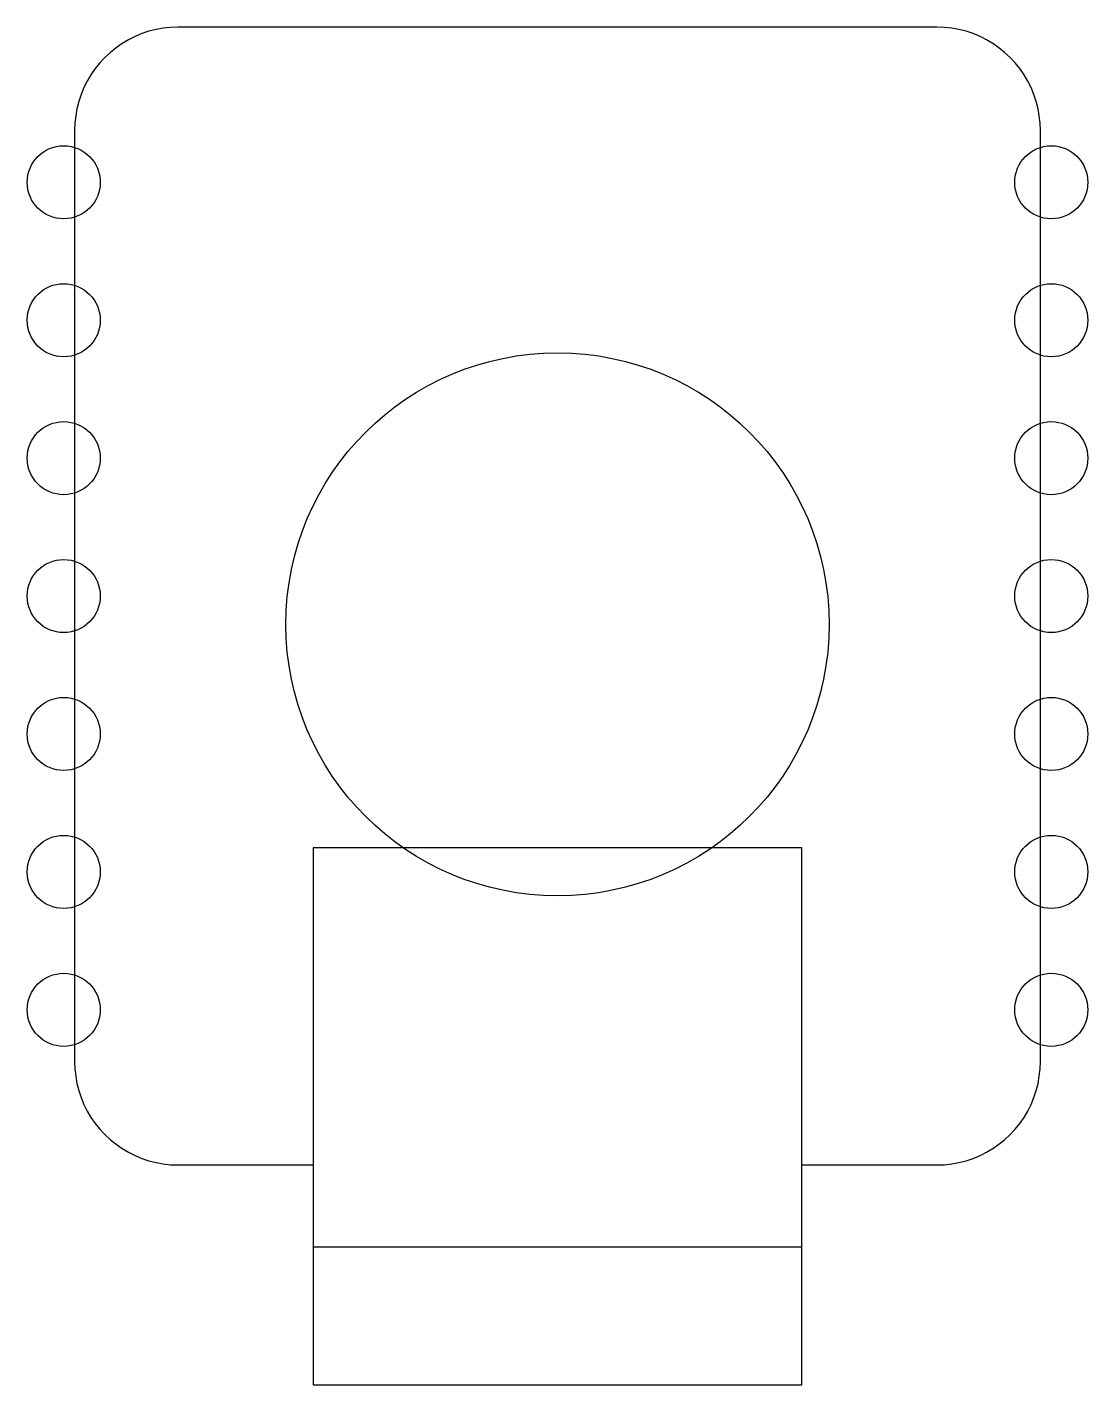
# Model space of a CAD drawing. Header units: millimetres. Extents: x 32.8 to 52.3, y -35.2 to -10.2.
import ezdxf

# ---------------------------------------------------------------- set-up
doc = ezdxf.new("R2010")
doc.units = ezdxf.units.MM
doc.layers.add('kicad', color=131, linetype='Continuous', true_color=0x8afff2)
doc.layers.add('mcu', color=240, linetype='Continuous', true_color=0xff005c)

msp = doc.modelspace()

# ---------------------------------------------------------------- linework, layer by layer
at = {"layer": 'kicad'}
msp.add_circle((42.528, -21.216), 5, dxfattribs=at)
at = {"layer": 'mcu'}
for points in [[(33.638, -12.123), (33.638, -29.268), (33.643, -29.405), (33.658, -29.539), (33.681, -29.671), (33.714, -29.804), (33.757, -29.933), (33.811, -30.06), (33.872, -30.179), (33.94, -30.296), (34.019, -30.408), (34.103, -30.515), (34.197, -30.614), (34.296, -30.708), (34.403, -30.792), (34.514, -30.87), (34.631, -30.939), (34.751, -31), (34.878, -31.053), (35.007, -31.096), (35.139, -31.129), (35.271, -31.152), (35.406, -31.168), (35.543, -31.173), (38.027, -31.173), (38.027, -35.222), (47.029, -35.222), (47.029, -31.173), (49.513, -31.173), (49.65, -31.168), (49.785, -31.152), (49.917, -31.129), (50.049, -31.096), (50.179, -31.053), (50.306, -31), (50.425, -30.939), (50.542, -30.87), (50.653, -30.792), (50.76, -30.708), (50.859, -30.614), (50.953, -30.515), (51.037, -30.408), (51.116, -30.296), (51.184, -30.179), (51.245, -30.06), (51.299, -29.933), (51.342, -29.804), (51.375, -29.671), (51.398, -29.539), (51.413, -29.405), (51.418, -29.268), (51.418, -12.123), (51.413, -11.985), (51.398, -11.851), (51.375, -11.719), (51.342, -11.587), (51.299, -11.457), (51.245, -11.33), (51.184, -11.211), (51.116, -11.094), (51.037, -10.982), (50.953, -10.875), (50.859, -10.776), (50.76, -10.682), (50.653, -10.599), (50.542, -10.52), (50.425, -10.451), (50.306, -10.39), (50.179, -10.337), (50.049, -10.294), (49.917, -10.261), (49.785, -10.238), (49.65, -10.223), (49.513, -10.218), (35.543, -10.218), (35.406, -10.223), (35.271, -10.238), (35.139, -10.261), (35.007, -10.294), (34.878, -10.337), (34.751, -10.39), (34.631, -10.451), (34.514, -10.52), (34.403, -10.599), (34.296, -10.682), (34.197, -10.776), (34.103, -10.875), (34.019, -10.982), (33.94, -11.094), (33.872, -11.211), (33.811, -11.33), (33.757, -11.457), (33.714, -11.587), (33.681, -11.719), (33.658, -11.851), (33.643, -11.985)], [(47.029, -25.331), (38.027, -25.331), (38.027, -32.681), (47.029, -32.681)]]:
    msp.add_lwpolyline(points, close=True, dxfattribs=at)
at = {"layer": 'mcu', "color": 0, "linetype": 'ByBlock', "lineweight": -2}
for centre in [(33.438, -13.075), (51.618, -13.075), (33.438, -15.615), (51.618, -15.615), (33.438, -18.155), (51.618, -18.155), (33.438, -20.695), (51.618, -20.695), (33.438, -23.235), (51.618, -23.235), (33.438, -25.775), (51.618, -25.775), (33.438, -28.315), (51.618, -28.315)]:
    msp.add_circle(centre, 0.673, dxfattribs=at)

doc.saveas('drawing.dxf')
